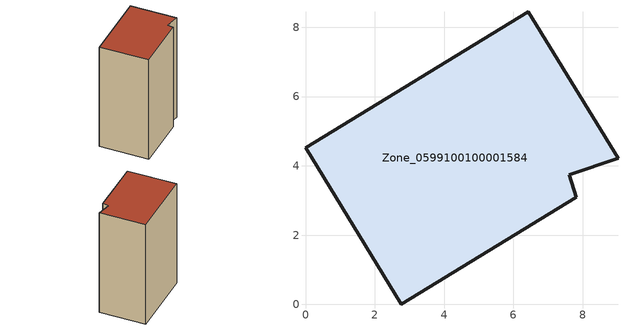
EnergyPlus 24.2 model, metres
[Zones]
Zone_0599100100001584
 floor ground (C_G): 0,4.52 6.43,8.45 9.02,4.21 7.61,3.74 7.82,3.1 2.76,0 z3.49
 wall outside (C_F): 6.43,8.45 0,4.52 2.76,0 7.82,3.1 7.61,3.74 9.02,4.21 6.43,8.45 z3.49:15.51
 roof outside (C_R): 0,4.52 2.76,0 7.82,3.1 7.61,3.74 9.02,4.21 6.43,8.45 z15.51
[BUILDING]
Pand.0599100100001584: North Axis=0; Terrain=City; Loads Convergence Tolerance Value=0.04; Temperature Convergence Tolerance Value=0.4; Solar Distribution=FullExterior; Maximum Number of Warmup Days=25; Minimum Number of Warmup Days=1
[Site:Location]
Rotterdam.The.Hague.AP_ZH_NLD Design_Conditions: Latitude=51.96; Longitude=4.45; Time Zone=1; Elevation=-4.5
[SITE:GROUNDTEMPERATURE:BUILDINGSURFACE]
18, 18, 18, 18, 18, 18, 18, 18, 18, 18, 18, 18
[MATERIAL] Thermal Absorptance=0.9; Solar Absorptance=0.7; Visible Absorptance=0.7
Name | Roughness | Thickness | Conductivity | Density | Specific Heat
G.TI.2006-2014 | MediumSmooth | 0.15 | 0.06 | 540 | 1210
F.TI.2006-2014 | Rough | 0.3 | 0.12 | 1920 | 840
R.TI.2006-2014 | MediumRough | 0.2 | 0.08 | 1500 | 1000
[CONSTRUCTION]
C_G: G.TI.2006-2014
C_F: F.TI.2006-2014
C_R: R.TI.2006-2014
[ZONE]
Zone_0599100100001584: Type=1; Multiplier=1; Ceiling Height=Autocalculate; Volume=Autocalculate; Floor Area=autocalculate; Part of Total Floor Area=Yes
[ZONEINFILTRATION:DESIGNFLOWRATE]
Infil_Zone_0599100100001584: Zone or ZoneList or Space or SpaceList=Zone_0599100100001584; Schedule=AlwaysOn; Design Flow Rate Calculation Method=Flow/Area; Flow Rate per Floor Area=0.0015; Constant Term Coefficient=1; Temperature Term Coefficient=0; Velocity Term Coefficient=0; Velocity Squared Term Coefficient=0
[HVACTEMPLATE:ZONE:IDEALLOADSAIRSYSTEM]
Zone_0599100100001584: Maximum Heating Supply Air Temperature=50; Minimum Cooling Supply Air Temperature=13; Maximum Heating Supply Air Humidity Ratio=0.0156; Minimum Cooling Supply Air Humidity Ratio=0.0077; Heating Limit=NoLimit; Cooling Limit=NoLimit; Dehumidification Control Type=ConstantSensibleHeatRatio; Cooling Sensible Heat Ratio=0.7; Dehumidification Setpoint=60; Humidification Control Type=None; Humidification Setpoint=30; Outdoor Air Method=None; Outdoor Air Flow Rate per Person=0.00944; Outdoor Air Flow Rate per Zone Floor Area=0; Outdoor Air Flow Rate per Zone=0; Demand Controlled Ventilation Type=None; Outdoor Air Economizer Type=NoEconomizer; Heat Recovery Type=None; Sensible Heat Recovery Effectiveness=0.7; Latent Heat Recovery Effectiveness=0.65
[ZONECONTROL:THERMOSTAT]
ThermostatControl_Zone_0599100100001584: Zone or ZoneList=Zone_0599100100001584; Control Type Schedule=DualSetpointControlType; Control 1=Thermostat_Zone_0599100100001584; Temperature Difference Between Cutout And Setpoint=0
[THERMOSTATSETPOINT:DUALSETPOINT]
Thermostat_Zone_0599100100001584: Heating Setpoint Temperature Schedule=HeatingSetpoint_Zone_0599100100001584; Cooling Setpoint Temperature Schedule=CoolingSetpoint_Zone_0599100100001584
[SCHEDULE:COMPACT]
HeatingSetpoint_Zone_0599100100001584: Through: 12/31, For: AllDays, Until: 24:00, 21
CoolingSetpoint_Zone_0599100100001584: Through: 12/31, For: AllDays, Until: 24:00, 24
DualSetpointControlType: Through: 12/31, For: AllDays, Until: 24:00, 4
AlwaysOn: Through: 12/31, For: AllDays, Until: 24:00, 1
